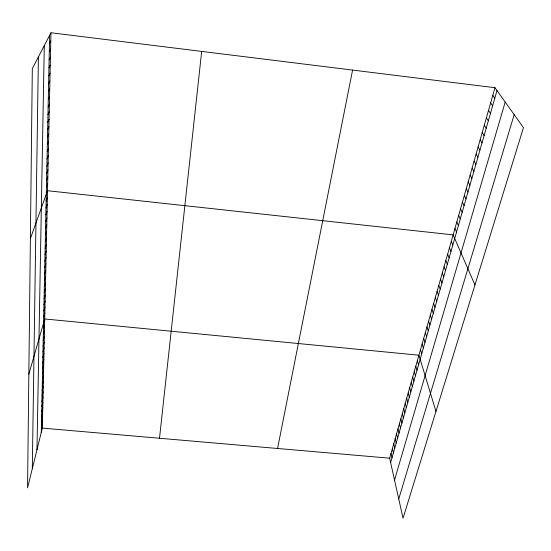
<?xml version="1.0" encoding="UTF-8"?>
<svg xmlns="http://www.w3.org/2000/svg" width="551" height="551" viewBox="0 0 551 551"><rect width="100%" height="100%" fill="white"/><g stroke="black" fill="none" stroke-linecap="round" stroke-linejoin="round"><path stroke-width="0.83" d="M32.302 468.66L38.405 56.932M36.965 449.836L44.287 45.609M41.277 432.432L49.638 35.298M50.961 32.764L32.316 68.655L27.55 487.855L42.344 428.106L50.961 32.764L494.97 87.692L523.45 127.66L403.036 518.236L389.653 458.191L494.97 87.692M159.508 438.259L201.68 51.408M277.566 448.48L352.585 70.073M41.38 427.349L42.455 423.037M41.49 422.224L42.565 417.933M41.6 417.066L42.682 412.782M41.711 411.866L42.792 407.602M41.821 406.624L42.909 402.375M41.931 401.342L43.019 397.113M42.041 396.024L43.136 391.809M42.158 390.659L43.253 386.465M42.269 385.259L43.371 381.078M42.386 379.811L43.488 375.651M42.503 374.329L43.612 370.176M42.613 368.791L43.729 364.666M42.737 363.219L43.853 359.107M42.854 357.599L43.97 353.508M42.971 351.937L44.094 347.867M43.088 346.228L44.218 342.178M43.212 340.477L44.342 336.441M43.336 334.677L44.466 330.662M43.46 328.83L44.597 324.835M390.625 462.544L496.988 90.529M28.845 374.157L44.727 318.967L418.925 355.209L435.965 411.432M43.708 316.99L44.851 313.044M43.832 310.998L44.982 307.079M394.53 480.059L505.191 102.038M43.963 304.958L45.113 301.06M44.087 298.869L45.244 294.992M44.218 292.733L45.382 288.876M398.745 498.979L514.173 114.642M44.349 286.541L45.513 282.711M44.479 280.294L45.65 276.492M44.61 273.999L45.788 270.224M44.748 267.655L45.926 263.901M44.879 261.25L46.064 257.531M45.017 254.796L46.201 251.098M45.154 248.287L46.346 244.616M45.292 241.717L46.484 238.08M45.43 235.098L46.628 231.489M45.575 228.417L46.773 224.836M45.712 221.674L46.918 218.127M45.857 214.883L47.069 211.364M46.002 208.023L47.214 204.538M46.146 201.108L47.365 197.657M30.388 238.597L47.517 190.715L453.129 234.878L474.962 284.936M46.442 187.223L47.668 183.841M46.587 180.26L47.82 176.905M46.739 173.228L47.971 169.915M46.883 166.14L48.123 162.862M47.035 158.991L48.281 155.747M47.186 151.773L48.433 148.57M47.338 144.493L48.591 141.325M47.496 137.151L48.75 134.024M47.655 129.74L48.915 126.647M47.806 122.26L49.073 119.209M47.965 114.711L49.239 111.708M48.13 107.094L49.404 104.132M48.288 99.414L49.569 96.494M48.454 91.659L49.742 88.78M48.619 83.828L49.907 80.997M48.784 75.928L50.079 73.145M48.949 67.952L50.251 65.218M49.122 59.907L50.423 57.214M49.294 51.78L50.602 49.142M49.466 43.577L50.782 40.988M42.344 428.106L389.653 458.191M492.794 95.33L494.791 98.216M490.645 102.899L492.615 105.826M488.51 110.407L490.459 113.375M486.395 117.845L488.324 120.848M484.301 125.215L486.202 128.266M482.221 132.522L484.102 135.608M480.162 139.768L482.022 142.888M478.123 146.945L479.955 150.106M476.098 154.06L477.91 157.262M474.094 161.119L475.885 164.35M472.111 168.11L473.874 171.382M470.134 175.046L471.883 178.352M468.185 181.92L469.907 185.26M466.242 188.738L467.944 192.106M464.321 195.495L466.008 198.904M462.42 202.196L464.08 205.633M460.533 208.843L462.172 212.314M458.659 215.434L460.278 218.933M456.8 221.97L458.404 225.497M454.954 228.451L456.538 232.005M451.283 241.372L452.826 244.988M449.451 247.812L450.98 251.456M447.639 254.204L449.148 257.875M445.835 260.54L447.322 264.232M444.051 266.822L445.525 270.541M442.281 273.055L443.734 276.802M440.524 279.233L441.957 283.007M438.782 285.363L440.201 289.158M437.053 291.445L438.451 295.26M435.338 297.471L436.723 301.321M433.637 303.456L435.008 307.32M431.95 309.386L433.3 313.278M430.276 315.275L431.612 319.187M428.616 321.116L429.938 325.049M426.97 326.908L428.272 330.869M425.338 332.659L426.626 336.633M423.712 338.362L424.986 342.357M422.107 344.024L423.368 348.039M420.509 349.637L421.756 353.673M417.355 360.733L418.574 364.803M415.798 366.222L416.997 370.306M414.249 371.663L415.433 375.768M412.713 377.063L413.884 381.189M411.191 382.422L412.348 386.568M409.682 387.746L410.826 391.899M408.181 393.021L409.31 397.195M406.693 398.263L407.809 402.45M405.212 403.463L406.314 407.671M403.745 408.622L404.833 412.844M402.285 413.746L403.366 417.982M400.846 418.829L401.906 423.078M399.406 423.877L400.46 428.141M397.987 428.885L399.027 433.169M396.568 433.857L397.602 438.155M395.17 438.796L396.183 443.1M393.772 443.7L394.778 448.018M392.395 448.562L393.386 452.894M391.017 453.39L392.002 457.736"/></g></svg>
